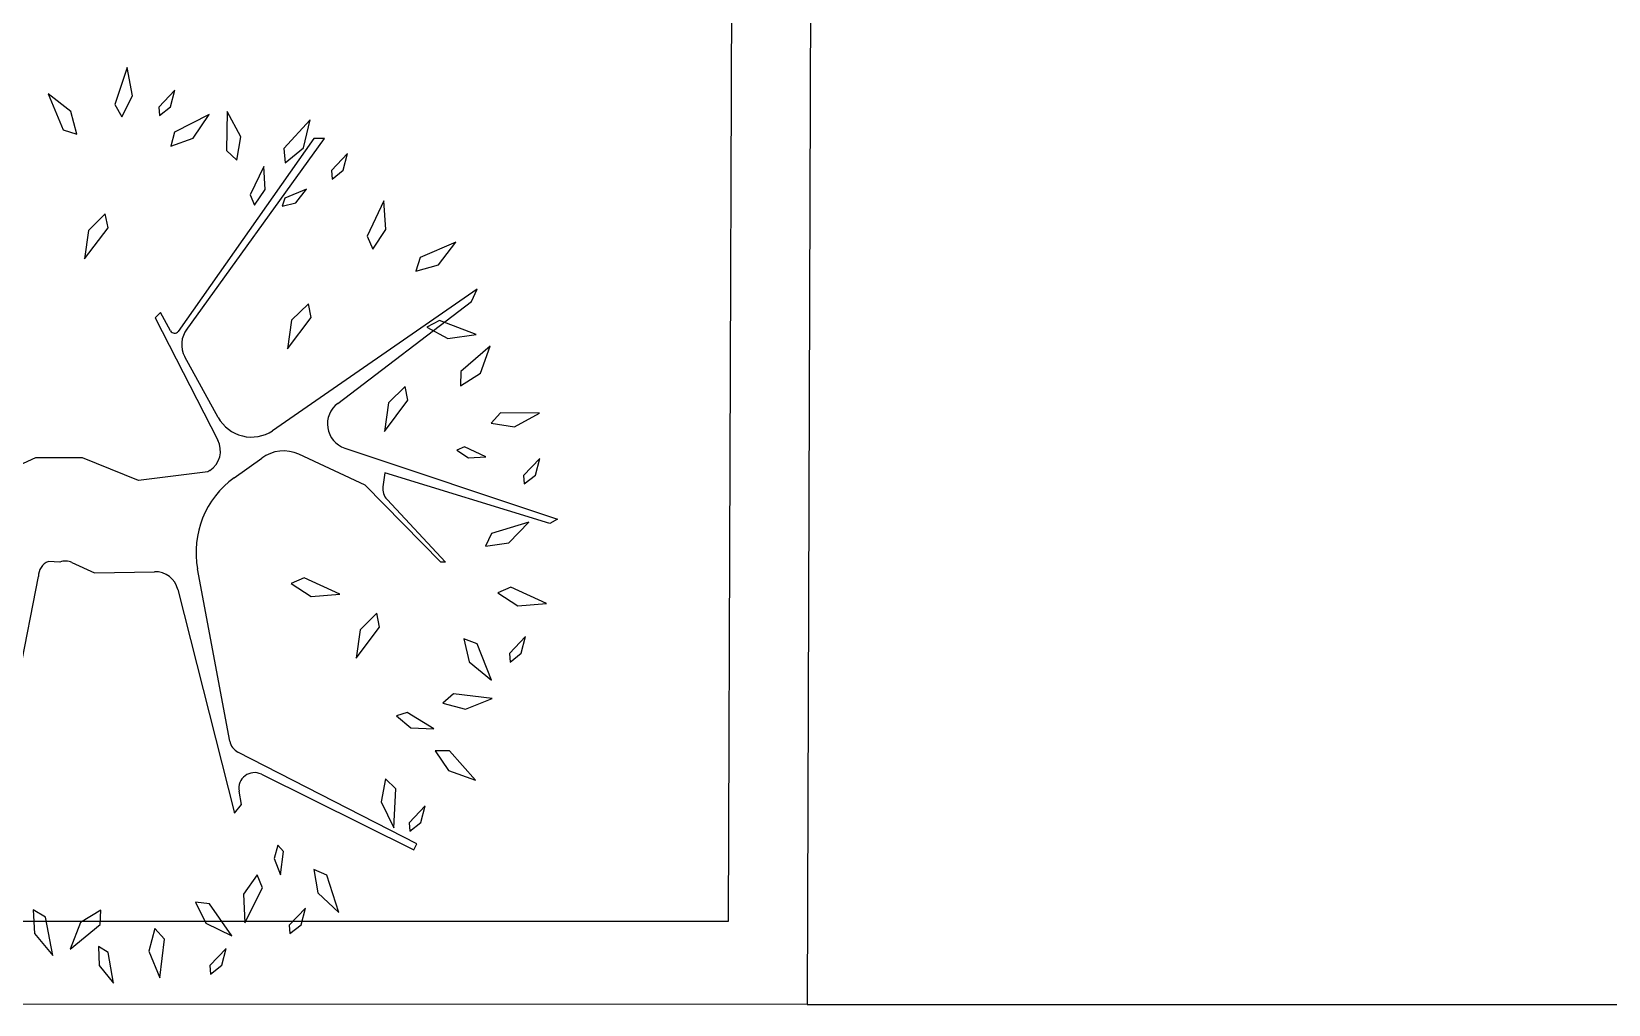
# Model space of a CAD drawing. Header units: inches. Extents: x -7543 to -822, y 102837 to 190349.
# Drawn here: x -837.05872 to -837.03879, y 102837.02408 to 102837.03637 of the extents above; entities that cross this region are included whole.
import ezdxf

# ---------------------------------------------------------------- set-up
doc = ezdxf.new("R2010")
doc.units = ezdxf.units.IN
doc.header["$MEASUREMENT"] = 0
doc.layers.get('0').update_dxf_attribs({"lineweight": 25})
doc.layers.add('BİTKİ', color=96, linetype='Continuous', lineweight=25)

msp = doc.modelspace()

# ---------------------------------------------------------------- linework, layer by layer
for p, q in [((-837.0493326895571, 102837.1897580246), (-837.0499135978317, 102837.0251298809)), ((-837.0483363056726, 102837.1887314611), (-837.0489172911762, 102837.0240814308)), ((-837.0499135978317, 102837.0251298809), (-837.0872595602032, 102837.0251244559)), ((-837.0499135978317, 102837.0251298809), (-837.0599172911761, 102837.0251284278)), ((-837.0489172911762, 102837.0240814308), (-837.0872595602032, 102837.0240892625)), ((-837.0489172911762, 102837.0240814308), (-837.0599172911761, 102837.0240836777)), ((-837.0489172911762, 102837.0240814308), (-836.962991101425, 102837.0240814308))]:
    msp.add_line(p, q)
at = {"layer": 'BİTKİ', "color": 11}
for p, q in [((-837.0551508997598, 102837.0350176927), (-837.0568638446362, 102837.0325816676)), ((-837.0567663689017, 102837.0325939946), (-837.0550170500148, 102837.0350176927)), ((-837.0550170500148, 102837.0350176927), (-837.0551508997598, 102837.0350176927)), ((-837.0530885519585, 102837.0331163598), (-837.0556736298887, 102837.0313271982)), ((-837.0548457015628, 102837.0316722047), (-837.053158739204, 102837.0329573758)), ((-837.053158739204, 102837.0329573758), (-837.0530885519585, 102837.0331163598)), ((-837.0570880806861, 102837.0328181827), (-837.057154893657, 102837.0327513964)), ((-837.057154893657, 102837.0327513964), (-837.0563642441186, 102837.0312092652)), ((-837.05696183621, 102837.0325887366), (-837.0570880806861, 102837.0328181827)), ((-837.0563599975777, 102837.0314949102), (-837.0567812929986, 102837.0322606039)), ((-837.0586692405633, 102837.0309846409), (-837.0590345344165, 102837.030815106)), ((-837.058076476477, 102837.0309846409), (-837.0586692405633, 102837.0309846409)), ((-837.0573689840379, 102837.030697931), (-837.058076476477, 102837.0309846409)), ((-837.0561574466105, 102837.0307327828), (-837.055810056165, 102837.0309815706)), ((-837.0545007714971, 102837.0306405893), (-837.0553399989242, 102837.0310316384)), ((-837.0547602935974, 102837.031107666), (-837.0520719022585, 102837.0302104121)), ((-837.0564886291919, 102837.0308079328), (-837.0573689840379, 102837.030697931)), ((-837.0564659820178, 102837.0308228407), (-837.0564886291919, 102837.0308079328)), ((-837.0542521933993, 102837.0307935011), (-837.0542771108671, 102837.0306191463)), ((-837.0521675092192, 102837.03015307), (-837.0542521933993, 102837.0307935011)), ((-837.0535447009602, 102837.0296657758), (-837.0545007714971, 102837.0306405893)), ((-837.0542261563191, 102837.0304570607), (-837.0534873367837, 102837.0296657758)), ((-837.0520719022585, 102837.0302104121), (-837.0521675092192, 102837.03015307)), ((-837.0583603966331, 102837.0296681633), (-837.0585053464484, 102837.0296743507)), ((-837.0582076520739, 102837.0296630717), (-837.0579235053399, 102837.0295319777)), ((-837.0579235053399, 102837.0295319777), (-837.0571636151899, 102837.0295463097)), ((-837.0562132562176, 102837.0274064911), (-837.0566202843828, 102837.0295811428)), ((-837.0534873367837, 102837.0296657758), (-837.0535447009602, 102837.0296657758)), ((-837.0591090330474, 102837.0270280448), (-837.0586316839315, 102837.0294861577)), ((-837.0568679204789, 102837.0293205951), (-837.0561527039949, 102837.0264957152)), ((-837.0538506432345, 102837.0261105737), (-837.0561095735261, 102837.0272675924)), ((-837.0558145141064, 102837.0269883315), (-837.0538888860187, 102837.0260341177)), ((-837.0560636208505, 102837.026607026), (-837.0560952238314, 102837.026775873)), ((-837.0561527039949, 102837.0264957152), (-837.0560636208505, 102837.026607026)), ((-837.0538888860187, 102837.0260341177), (-837.0538506432345, 102837.0261105737))]:
    msp.add_line(p, q, dxfattribs=at)
at = {"layer": 'BİTKİ', "color": 3}
for points in [[(-837.057578040624, 102837.0352892881), (-837.0574444154701, 102837.0355564345), (-837.0575112278145, 102837.0359126301), (-837.05766712375, 102837.0354451234)], [(-837.0581473193703, 102837.035069911), (-837.0582232363165, 102837.0353588046), (-837.058508510157, 102837.0355823176), (-837.058317093416, 102837.0351281968)], [(-837.0571015691229, 102837.035306787), (-837.0569607916751, 102837.0354177012), (-837.0569060947407, 102837.035628154), (-837.0571101350782, 102837.0354141462)], [(-837.0561227601835, 102837.0347415805), (-837.0560746101467, 102837.0350363762), (-837.05624430987, 102837.0353565968), (-837.0562541495398, 102837.0348638806)], [(-837.056957188244, 102837.0349212024), (-837.0566752169091, 102837.0350197675), (-837.0564750064239, 102837.0353218518), (-837.0569125355079, 102837.0350950604)], [(-837.0555134694933, 102837.0347104449), (-837.0552827385947, 102837.0349001451), (-837.0551988969071, 102837.035252721), (-837.0555314670364, 102837.034889041)], [(-837.0549190246319, 102837.0345053474), (-837.0547782471841, 102837.0346162616), (-837.0547235502497, 102837.0348267143), (-837.0549275905871, 102837.0346127065)], [(-837.0559002660507, 102837.0341745221), (-837.0557673961035, 102837.0343731379), (-837.0557846707965, 102837.0346625488), (-837.0559553275542, 102837.0343071468)], [(-837.0555528809456, 102837.0341622903), (-837.055379161487, 102837.0342063561), (-837.055243594511, 102837.034376367), (-837.0555170394322, 102837.0342638519)], [(-837.0544067773706, 102837.0336181733), (-837.0542428859295, 102837.0338678982), (-837.0542676689118, 102837.0342294573), (-837.0544770636241, 102837.0337833408)], [(-837.0577866047283, 102837.0340646708), (-837.0579988354627, 102837.033854478), (-837.0580497664158, 102837.0334956671), (-837.0577521946493, 102837.0338884993)], [(-837.053862826632, 102837.0333419087), (-837.0535748854571, 102837.0334213617), (-837.0533548867269, 102837.0337093543), (-837.0538066266535, 102837.0335123845)], [(-837.0552202374191, 102837.0329311348), (-837.0554324681536, 102837.032720942), (-837.0554833991066, 102837.0323621312), (-837.0551858273402, 102837.0327549633)], [(-837.0537209362358, 102837.0326342281), (-837.0534590124807, 102837.0324906354), (-837.0531005530961, 102837.0325439839), (-837.0535618560829, 102837.0327173783)], [(-837.0532960799491, 102837.0318939367), (-837.0530447854228, 102837.032055411), (-837.0529203664614, 102837.0323957918), (-837.053293109968, 102837.0320734127)], [(-837.0539967366225, 102837.0318870886), (-837.054208967357, 102837.0316768958), (-837.05425989831, 102837.0313180849), (-837.0539623265436, 102837.031710917)], [(-837.0529115231865, 102837.0314203116), (-837.0526161593804, 102837.0313757794), (-837.0522980433866, 102837.0315493922), (-837.0527908431732, 102837.0315531905)], [(-837.0533452528556, 102837.031082813), (-837.0531962645796, 102837.0309832001), (-837.0529792098498, 102837.0309962137), (-837.053245795256, 102837.0311241355)], [(-837.0524915010794, 102837.0306539851), (-837.0523507236317, 102837.0307648993), (-837.0522960266973, 102837.030975352), (-837.0525000670348, 102837.0307613442)], [(-837.0529827175935, 102837.0298670068), (-837.0526874710886, 102837.0299123102), (-837.0524353633522, 102837.0301726578), (-837.0529070049147, 102837.0300297583)], [(-837.0554359583231, 102837.0293953502), (-837.0551842429711, 102837.0292345326), (-837.054823014859, 102837.0292637464), (-837.0552716649456, 102837.029467656)], [(-837.0528240481648, 102837.0292779155), (-837.0525723328128, 102837.0291170979), (-837.0522111047007, 102837.0291463117), (-837.0526597547873, 102837.0293502213)], [(-837.0543548347002, 102837.0290234191), (-837.0545670654346, 102837.0288132263), (-837.0546179963876, 102837.0284544154), (-837.0543204246212, 102837.0288472476)], [(-837.053255014131, 102837.0286989396), (-837.053186463064, 102837.0284082101), (-837.0529069612583, 102837.0281775199), (-837.0530867760688, 102837.0286363584)], [(-837.0526696677964, 102837.0284055021), (-837.0525288903486, 102837.0285164163), (-837.0524741934141, 102837.028726869), (-837.0526782337516, 102837.0285128613)], [(-837.0535208735021, 102837.0278878582), (-837.0532327258213, 102837.0278091574), (-837.0528965210278, 102837.0279444553), (-837.0533855095354, 102837.028005744)], [(-837.0541080825493, 102837.0277258567), (-837.0539244434824, 102837.0275729536), (-837.0536348123097, 102837.027559882), (-837.053970428844, 102837.0277667535)], [(-837.0536155267928, 102837.0272851598), (-837.0534509837661, 102837.0270358638), (-837.053109103158, 102837.0269156272), (-837.0534360278687, 102837.0272843904)], [(-837.0542447244914, 102837.0269315287), (-837.0543003503243, 102837.0266380519), (-837.054138842846, 102837.0263136223), (-837.0541164854528, 102837.0268059293)], [(-837.0539391069914, 102837.0262683299), (-837.0537983295435, 102837.0263792441), (-837.0537436326091, 102837.0265896968), (-837.0539476729466, 102837.0263756891)], [(-837.0556041153145, 102837.026094819), (-837.0556528129439, 102837.0259223406), (-837.0555733626779, 102837.0257199307), (-837.0555340811823, 102837.0260129985)], [(-837.0551491052254, 102837.0257866104), (-837.0551001855081, 102837.0254919415), (-837.0548367666671, 102837.0252430445), (-837.0549854377495, 102837.0257128987)], [(-837.0558677406582, 102837.02571947), (-837.0560379251792, 102837.0254739906), (-837.0560223381385, 102837.0251119185), (-837.055801674338, 102837.0255525698)], [(-837.0566483862293, 102837.0253743227), (-837.056514063891, 102837.0251075261), (-837.0561885530177, 102837.0249482092), (-837.0564702038641, 102837.0253526086)], [(-837.0586969676849, 102837.0252745488), (-837.0586827740656, 102837.0249761842), (-837.0584502050937, 102837.0246982438), (-837.0585430218991, 102837.0251822387)], [(-837.0578434283916, 102837.0252723395), (-837.0580987451508, 102837.0251173031), (-837.0582317736888, 102837.024780194), (-837.0578509582568, 102837.0250929969)], [(-837.0554535252477, 102837.0249771216), (-837.0553127477999, 102837.0250880358), (-837.0552580508654, 102837.0252984885), (-837.0554620912029, 102837.0250844808)], [(-837.0571596138195, 102837.0250413798), (-837.0572347760752, 102837.024752289), (-837.0570953665119, 102837.0244177682), (-837.0570400773851, 102837.0249074713)], [(-837.0578743637102, 102837.0248118157), (-837.0578651143195, 102837.0245730332), (-837.0576810273411, 102837.0243490486), (-837.05775186315, 102837.0247368844)], [(-837.0564557141347, 102837.024465091), (-837.0563149366869, 102837.0245760052), (-837.0562602397524, 102837.0247864579), (-837.05646428009, 102837.0245724502)]]:
    msp.add_lwpolyline(points, close=True, dxfattribs=at)
at = {"layer": 'BİTKİ', "color": 11}
for centre, radius, start, end in [((-837.0569105497901, 102837.0326169551), 5.853700617528331e-05, 208.8202085162789, 322.9275588984089), ((-837.0565005612846, 102837.0324150665), 0.0003204199886293979, 142.3062366668817, 208.8202085162789), ((-837.0546591377205, 102837.0314116996), 0.0003204199886293979, 125.6087987072913, 251.5970571802098), ((-837.055939835858, 102837.0317260891), 0.0004795618261410813, 208.8202085162789, 303.7177750605911), ((-837.056630494781, 102837.0310727586), 0.0002992046852925349, 303.3555919431047, 27.14418039729358), ((-837.0555308323334, 102837.0305916814), 0.0004795618261410813, 66.55098490488656, 125.6087987072913), ((-837.0554848795965, 102837.0297936558), 0.001155121550695049, 125.6087987072913, 190.6013529013418), ((-837.0540823681022, 102837.0305913152), 0.0001967214230402861, 171.866792422806, 223.0361699859783), ((-837.0584350133961, 102837.0294906319), 0.0001967214230402861, 110.9483457108549, 181.3032486034932), ((-837.0582900635807, 102837.0294844446), 0.0001967214230402861, 65.2332680982228, 110.9483457108549), ((-837.0571579730071, 102837.0292471582), 0.0002992046852925349, 14.20785300677835, 91.08050590284707), ((-837.0560198926316, 102837.0274426828), 0.0001967214230402861, 190.6013529013418, 242.8785837380379), ((-837.0559018602455, 102837.0268120647), 0.0001967214230402861, 63.64002925719436, 190.6013529013418)]:
    msp.add_arc(centre, radius, start, end, dxfattribs=at)

doc.saveas('drawing.dxf')
